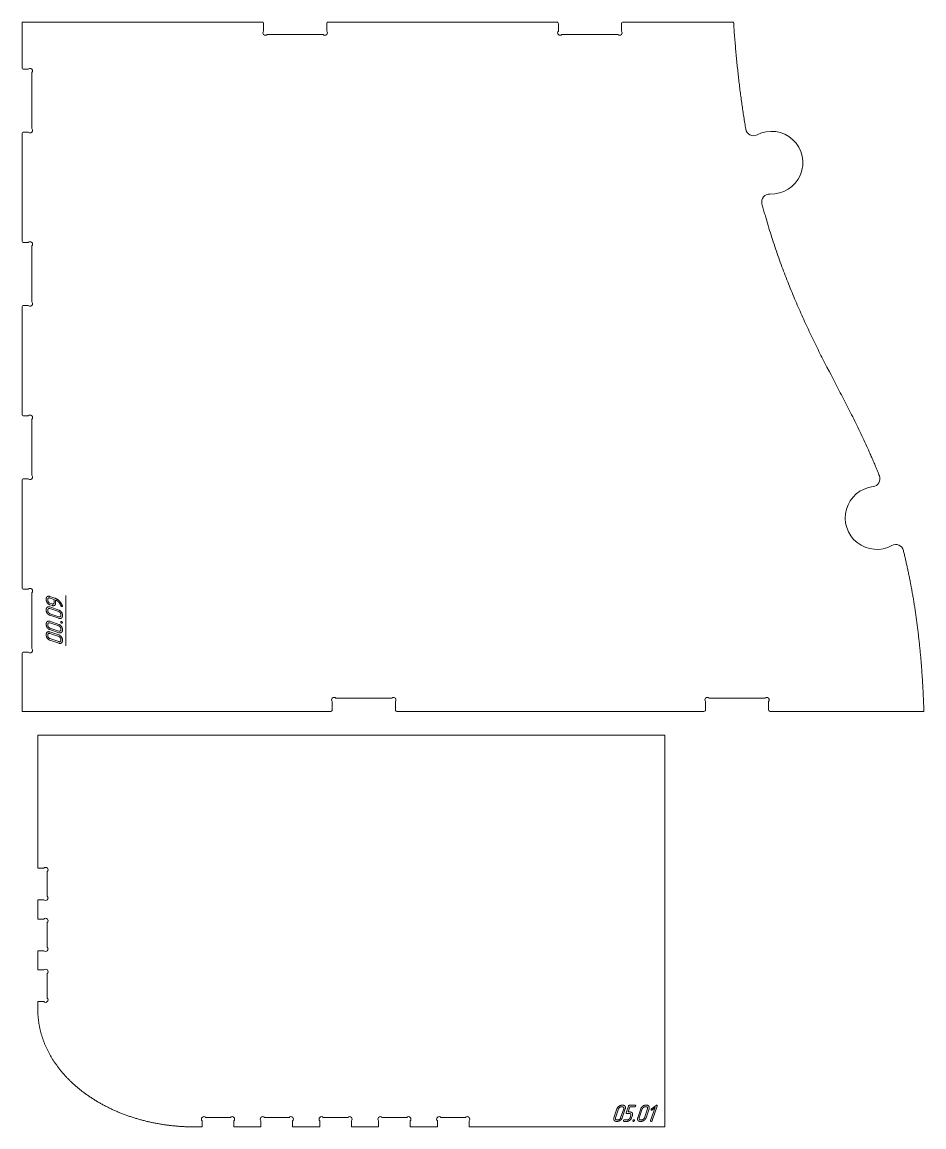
# Model space of a CAD drawing. Header units: millimetres. Extents: x 10 to 1426, y -715 to -10.
# Drawn here: x 850 to 1426, y -715 to -10 of the extents above; entities that cross this region are included whole.
import ezdxf

# ---------------------------------------------------------------- set-up
doc = ezdxf.new("R2010")
doc.units = ezdxf.units.MM
doc.layers.add('Cut', color=7, linetype='Continuous', lineweight=0)
doc.layers.add('Mark', color=7, linetype='Continuous', lineweight=0)

msp = doc.modelspace()

# ---------------------------------------------------------------- linework, layer by layer
at = {"layer": 'Cut'}
for points in [[(1425.59, -449.95), (1327.51, -449.95, -0.414214), (1326.51, -448.95), (1326.51, -443.69, 1), (1324.27, -441.45), (1288.56, -441.45, 1), (1286.31, -443.69), (1286.31, -448.95, -0.414214), (1285.31, -449.95), (1089.41, -449.95, -0.414214), (1088.41, -448.95), (1088.41, -443.69, 1), (1086.17, -441.45), (1050.46, -441.45, 1), (1048.21, -443.69), (1048.21, -448.95, -0.414214), (1047.21, -449.95), (850.31, -449.95), (850.31, -413.15, -0.414214), (851.31, -412.15), (854.27, -412.15, 1), (856.51, -409.9), (856.51, -374.19, 1), (854.27, -371.95), (851.31, -371.95, -0.414214), (850.31, -370.95), (850.31, -302.57, -0.414214), (851.31, -301.57), (854.27, -301.57, 1), (856.51, -299.32), (856.51, -263.61, 1), (854.27, -261.37), (851.31, -261.37, -0.414214), (850.31, -260.37), (850.31, -191.99, -0.414214), (851.31, -190.99), (854.27, -190.99, 1), (856.51, -188.74), (856.51, -153.03, 1), (854.27, -150.79), (851.31, -150.79, -0.414214), (850.31, -149.79), (850.31, -81.41, -0.414214), (851.31, -80.41), (854.27, -80.41, 1), (856.51, -78.16), (856.51, -42.45, 1), (854.27, -40.21), (851.31, -40.21, -0.414214), (850.31, -39.21), (850.31, -10.21), (1003.41, -10.21, -0.414214), (1004.41, -11.21), (1004.41, -15.93, 1), (1006.66, -18.18), (1042.37, -18.18, 1), (1044.61, -15.93), (1044.61, -11.21, -0.414214), (1045.61, -10.21), (1191.41, -10.21, -0.414214), (1192.41, -11.21), (1192.41, -15.93, 1), (1194.66, -18.18), (1230.37, -18.18, 1), (1232.61, -15.93), (1232.61, -11.21, -0.414214), (1233.61, -10.21), (1304.17, -10.21), (1304.25, -11.38), (1304.33, -12.55), (1304.41, -13.72), (1304.49, -14.88), (1304.58, -16.04), (1304.66, -17.2), (1304.75, -18.35), (1304.84, -19.5), (1304.93, -20.65), (1305.02, -21.79), (1305.11, -22.93), (1305.21, -24.06), (1305.3, -25.19), (1305.4, -26.32), (1305.5, -27.44), (1305.6, -28.56), (1305.7, -29.68), (1305.8, -30.79), (1305.91, -31.9), (1306.01, -33.01), (1306.12, -34.11), (1306.23, -35.21), (1306.34, -36.31), (1306.45, -37.4), (1306.56, -38.49), (1306.67, -39.58), (1306.79, -40.66), (1306.9, -41.74), (1307.02, -42.82), (1307.14, -43.89), (1307.26, -44.96), (1307.38, -46.03), (1307.51, -47.09), (1307.63, -48.15), (1307.76, -49.21), (1307.88, -50.26), (1308.01, -51.31), (1308.14, -52.36), (1308.27, -53.4), (1308.4, -54.44), (1308.54, -55.48), (1308.67, -56.52), (1308.81, -57.55), (1308.95, -58.57), (1309.08, -59.6), (1309.22, -60.62), (1309.37, -61.64), (1309.51, -62.66), (1309.65, -63.67), (1309.8, -64.68), (1309.94, -65.68), (1310.09, -66.69), (1310.24, -67.69), (1310.39, -68.69), (1310.54, -69.68), (1310.69, -70.67), (1310.85, -71.66), (1311, -72.65), (1311.16, -73.63), (1311.32, -74.61), (1311.48, -75.59), (1311.64, -76.56), (1311.8, -77.53), (1311.96, -78.5, 0.50765), (1319.18, -82.11, -1.303747), (1327.36, -119.87, 0.508599), (1322.29, -126.16), (1322.5, -126.95), (1322.71, -127.73), (1322.93, -128.52), (1323.14, -129.3), (1323.36, -130.08), (1323.58, -130.86), (1323.79, -131.63), (1324.01, -132.41), (1324.23, -133.18), (1324.45, -133.95), (1324.67, -134.72), (1324.9, -135.49), (1325.34, -137.01), (1325.8, -138.54), (1326.25, -140.05), (1326.71, -141.56), (1327.17, -143.06), (1327.64, -144.55), (1328.11, -146.04), (1328.58, -147.52), (1329.05, -149), (1329.53, -150.47), (1330.02, -151.93), (1330.5, -153.38), (1330.99, -154.83), (1331.49, -156.28), (1331.98, -157.72), (1332.48, -159.15), (1332.98, -160.58), (1333.49, -162), (1334, -163.41), (1334.51, -164.82), (1335.03, -166.23), (1335.55, -167.62), (1336.07, -169.02), (1336.59, -170.41), (1337.12, -171.79), (1337.65, -173.17), (1338.19, -174.54), (1338.73, -175.91), (1339.27, -177.28), (1339.81, -178.64), (1340.36, -179.99), (1340.91, -181.34), (1341.46, -182.69), (1342.02, -184.03), (1342.57, -185.37), (1343.14, -186.71), (1343.7, -188.04), (1344.27, -189.36), (1344.84, -190.69), (1345.41, -192.01), (1345.98, -193.32), (1346.56, -194.63), (1347.14, -195.94), (1347.73, -197.25), (1348.31, -198.55), (1348.9, -199.85), (1349.49, -201.14), (1350.09, -202.44), (1350.68, -203.73), (1351.28, -205.01), (1351.89, -206.3), (1352.49, -207.58), (1353.1, -208.86), (1353.71, -210.14), (1354.32, -211.41), (1354.93, -212.68), (1355.55, -213.95), (1356.17, -215.22), (1356.79, -216.49), (1357.41, -217.75), (1358.04, -219.02), (1358.67, -220.28), (1359.3, -221.54), (1359.93, -222.79), (1360.56, -224.05), (1361.2, -225.3), (1361.84, -226.56), (1362.48, -227.81), (1363.77, -230.32), (1365.06, -232.82), (1366.36, -235.32), (1367.67, -237.83), (1368.97, -240.34), (1370.29, -242.86), (1370.94, -244.12), (1371.6, -245.38), (1372.26, -246.65), (1372.92, -247.91), (1373.57, -249.18), (1374.23, -250.46), (1374.89, -251.73), (1375.55, -253.01), (1376.21, -254.29), (1376.87, -255.58), (1377.52, -256.86), (1378.18, -258.16), (1378.84, -259.45), (1379.49, -260.75), (1380.15, -262.06), (1380.81, -263.37), (1381.46, -264.68), (1382.11, -266), (1382.76, -267.33), (1383.41, -268.66), (1384.06, -270), (1384.71, -271.34), (1385.36, -272.69), (1386, -274.04), (1386.65, -275.4), (1387.29, -276.77), (1387.93, -278.14), (1388.56, -279.53), (1389.2, -280.91), (1389.83, -282.31), (1390.15, -283.01), (1390.46, -283.71), (1390.78, -284.42), (1391.09, -285.12), (1391.41, -285.83), (1391.72, -286.54), (1392.03, -287.26), (1392.34, -287.97), (1392.65, -288.69), (1392.96, -289.41), (1393.27, -290.13), (1393.58, -290.85), (1393.89, -291.58), (1394.2, -292.3), (1394.5, -293.03), (1394.81, -293.77), (1395.11, -294.5), (1395.42, -295.24), (1395.72, -295.98), (1396.03, -296.72), (1396.33, -297.46), (1396.63, -298.21), (1396.93, -298.96), (1397.23, -299.71, -0.493244), (1393.16, -306.52, 1.215964), (1405.22, -344.08, -0.493225), (1412.49, -347.25), (1412.65, -347.91), (1412.81, -348.57), (1412.97, -349.23), (1413.13, -349.89), (1413.29, -350.56), (1413.45, -351.22), (1413.61, -351.89), (1413.77, -352.56), (1413.92, -353.24), (1414.08, -353.91), (1414.23, -354.59), (1414.38, -355.27), (1414.54, -355.95), (1414.69, -356.63), (1414.84, -357.32), (1414.99, -358.01), (1415.14, -358.7), (1415.29, -359.39), (1415.44, -360.08), (1415.58, -360.78), (1415.73, -361.47), (1415.87, -362.17), (1416.02, -362.87), (1416.16, -363.58), (1416.31, -364.28), (1416.45, -364.99), (1416.59, -365.7), (1416.73, -366.42), (1416.87, -367.13), (1417.01, -367.85), (1417.14, -368.57), (1417.28, -369.29), (1417.42, -370.01), (1417.55, -370.74), (1417.68, -371.46), (1417.82, -372.19), (1417.95, -372.93), (1418.08, -373.66), (1418.21, -374.4), (1418.34, -375.14), (1418.47, -375.88), (1418.6, -376.62), (1418.72, -377.37), (1418.85, -378.11), (1418.97, -378.86), (1419.1, -379.62), (1419.22, -380.37), (1419.34, -381.13), (1419.46, -381.89), (1419.58, -382.65), (1419.7, -383.41), (1419.82, -384.18), (1419.93, -384.95), (1420.05, -385.72), (1420.16, -386.49), (1420.28, -387.27), (1420.39, -388.05), (1420.5, -388.83), (1420.61, -389.61), (1420.72, -390.4), (1420.83, -391.18), (1420.94, -391.97), (1421.05, -392.77), (1421.15, -393.56), (1421.26, -394.36), (1421.36, -395.16), (1421.46, -395.96), (1421.57, -396.77), (1421.67, -397.58), (1421.77, -398.39), (1421.86, -399.2), (1421.96, -400.01), (1422.06, -400.83), (1422.15, -401.65), (1422.25, -402.48), (1422.34, -403.3), (1422.43, -404.13), (1422.52, -404.96), (1422.61, -405.79), (1422.7, -406.63), (1422.79, -407.47), (1422.88, -408.31), (1422.96, -409.15), (1423.05, -410), (1423.13, -410.84), (1423.21, -411.7), (1423.29, -412.55), (1423.37, -413.41), (1423.45, -414.27), (1423.53, -415.13), (1423.6, -415.99), (1423.68, -416.86), (1423.75, -417.73), (1423.83, -418.6), (1423.9, -419.48), (1423.97, -420.36), (1424.04, -421.24), (1424.11, -422.12), (1424.17, -423.01), (1424.24, -423.9), (1424.31, -424.79), (1424.37, -425.68), (1424.43, -426.58), (1424.49, -427.48), (1424.55, -428.38), (1424.61, -429.29), (1424.67, -430.2), (1424.73, -431.11), (1424.78, -432.02), (1424.83, -432.94), (1424.89, -433.86), (1424.94, -434.78), (1424.99, -435.71), (1425.04, -436.64), (1425.09, -437.57), (1425.13, -438.5), (1425.18, -439.44), (1425.22, -440.38), (1425.26, -441.33), (1425.31, -442.27), (1425.35, -443.22), (1425.38, -444.17), (1425.42, -445.13), (1425.46, -446.08), (1425.49, -447.05), (1425.53, -448.01), (1425.56, -448.98)], [(860.31, -635.09), (864.17, -635.09, 1), (866.41, -632.85), (866.41, -617.14, 1), (864.17, -614.89), (860.31, -614.89), (860.31, -602.59), (864.17, -602.59, 1), (866.41, -600.35), (866.41, -584.64, 1), (864.17, -582.39), (860.31, -582.39), (860.31, -570.09), (864.17, -570.09, 1), (866.41, -567.85), (866.41, -552.14, 1), (864.17, -549.89), (860.31, -549.89), (860.31, -464.99), (1260.31, -464.99), (1260.31, -714.99), (1135.41, -714.99), (1135.41, -711.14, 1), (1133.17, -708.89), (1117.46, -708.89, 1), (1115.21, -711.14), (1115.21, -714.99), (1097.91, -714.99), (1097.91, -711.14, 1), (1095.67, -708.89), (1079.96, -708.89, 1), (1077.71, -711.14), (1077.71, -714.99), (1060.41, -714.99), (1060.41, -711.14, 1), (1058.17, -708.89), (1042.46, -708.89, 1), (1040.21, -711.14), (1040.21, -714.99), (1022.91, -714.99), (1022.91, -711.14, 1), (1020.67, -708.89), (1004.96, -708.89, 1), (1002.71, -711.14), (1002.71, -714.99), (985.41, -714.99), (985.41, -711.14, 1), (983.17, -708.89), (967.46, -708.89, 1), (965.21, -711.14), (965.21, -714.99), (960.31, -714.99), (959.76, -714.99), (959.2, -714.99), (958.65, -714.98), (958.09, -714.98), (957.53, -714.96), (956.98, -714.95), (956.42, -714.94), (955.85, -714.92), (955.29, -714.9), (954.73, -714.88), (954.16, -714.85), (953.6, -714.82), (953.03, -714.79), (952.46, -714.76), (951.9, -714.73), (951.33, -714.69), (950.76, -714.65), (950.19, -714.61), (949.61, -714.56), (949.04, -714.52), (948.47, -714.47), (947.89, -714.41), (947.32, -714.36), (946.74, -714.3), (946.17, -714.24), (945.59, -714.18), (945.01, -714.11), (944.43, -714.04), (943.85, -713.97), (943.28, -713.9), (942.7, -713.82), (942.12, -713.74), (941.53, -713.66), (940.95, -713.57), (940.37, -713.49), (939.79, -713.4), (939.21, -713.3), (938.63, -713.21), (938.04, -713.11), (937.46, -713.01), (936.88, -712.91), (936.3, -712.8), (935.71, -712.69), (935.13, -712.58), (934.55, -712.46), (933.96, -712.34), (933.38, -712.22), (932.8, -712.1), (932.21, -711.97), (931.63, -711.84), (931.05, -711.71), (930.46, -711.57), (929.88, -711.44), (929.3, -711.3), (928.72, -711.15), (928.14, -711.01), (927.56, -710.86), (926.98, -710.7), (926.4, -710.55), (925.82, -710.39), (925.24, -710.23), (924.66, -710.06), (924.08, -709.9), (923.5, -709.73), (922.93, -709.55), (922.35, -709.38), (921.77, -709.2), (921.2, -709.02), (920.63, -708.83), (920.05, -708.65), (919.48, -708.46), (918.91, -708.26), (918.34, -708.07), (917.77, -707.87), (917.2, -707.67), (916.64, -707.46), (916.07, -707.25), (915.51, -707.04), (914.94, -706.83), (914.38, -706.61), (913.82, -706.4), (913.26, -706.17), (912.7, -705.95), (912.15, -705.72), (911.59, -705.49), (911.04, -705.26), (910.49, -705.02), (909.94, -704.78), (909.39, -704.54), (908.84, -704.3), (908.29, -704.05), (907.75, -703.8), (907.21, -703.54), (906.67, -703.29), (906.13, -703.03), (905.59, -702.77), (905.06, -702.5), (904.52, -702.24), (903.99, -701.97), (903.46, -701.7), (902.94, -701.42), (902.41, -701.14), (901.89, -700.86), (901.37, -700.58), (900.85, -700.29), (900.33, -700), (899.82, -699.71), (899.31, -699.42), (898.8, -699.12), (898.29, -698.83), (897.78, -698.52), (897.28, -698.22), (896.78, -697.91), (896.28, -697.6), (895.79, -697.29), (895.3, -696.98), (894.81, -696.66), (894.32, -696.34), (893.84, -696.02), (893.35, -695.7), (892.88, -695.37), (892.4, -695.05), (891.93, -694.71), (891.46, -694.38), (890.99, -694.05), (890.52, -693.71), (890.06, -693.37), (889.6, -693.03), (889.15, -692.68), (888.69, -692.34), (888.24, -691.99), (887.79, -691.64), (887.35, -691.28), (886.91, -690.93), (886.47, -690.57), (886.04, -690.21), (885.61, -689.85), (885.18, -689.49), (884.75, -689.12), (884.33, -688.75), (883.91, -688.39), (883.5, -688.01), (883.09, -687.64), (882.68, -687.27), (882.27, -686.89), (881.87, -686.51), (881.47, -686.13), (881.08, -685.75), (880.69, -685.36), (880.3, -684.98), (879.91, -684.59), (879.53, -684.2), (879.15, -683.81), (878.78, -683.42), (878.41, -683.03), (878.04, -682.63), (877.68, -682.23), (877.32, -681.84), (876.96, -681.44), (876.61, -681.03), (876.26, -680.63), (875.92, -680.23), (875.58, -679.82), (875.24, -679.42), (874.91, -679.01), (874.58, -678.6), (874.25, -678.19), (873.93, -677.78), (873.61, -677.36), (873.29, -676.95), (872.98, -676.53), (872.68, -676.12), (872.37, -675.7), (872.07, -675.28), (871.78, -674.86), (871.48, -674.44), (871.2, -674.02), (870.91, -673.6), (870.63, -673.17), (870.35, -672.75), (870.08, -672.32), (869.81, -671.9), (869.55, -671.47), (869.28, -671.04), (869.03, -670.62), (868.77, -670.19), (868.52, -669.76), (868.28, -669.33), (868.04, -668.9), (867.8, -668.47), (867.56, -668.03), (867.33, -667.6), (867.11, -667.17), (866.88, -666.73), (866.67, -666.3), (866.45, -665.87), (866.24, -665.43), (866.03, -665), (865.83, -664.56), (865.63, -664.12), (865.43, -663.69), (865.24, -663.25), (865.05, -662.82), (864.87, -662.38), (864.69, -661.94), (864.51, -661.51), (864.34, -661.07), (864.17, -660.63), (864.01, -660.19), (863.85, -659.76), (863.69, -659.32), (863.53, -658.88), (863.38, -658.44), (863.24, -658.01), (863.1, -657.57), (862.96, -657.13), (862.82, -656.69), (862.69, -656.26), (862.56, -655.82), (862.44, -655.38), (862.32, -654.95), (862.2, -654.51), (862.09, -654.08), (861.98, -653.64), (861.88, -653.21), (861.77, -652.77), (861.68, -652.34), (861.58, -651.9), (861.49, -651.47), (861.4, -651.04), (861.32, -650.6), (861.24, -650.17), (861.16, -649.74), (861.09, -649.31), (861.02, -648.88), (860.95, -648.45), (860.89, -648.02), (860.83, -647.59), (860.77, -647.16), (860.72, -646.73), (860.67, -646.31), (860.62, -645.88), (860.58, -645.45), (860.54, -645.03), (860.5, -644.6), (860.47, -644.18), (860.44, -643.76), (860.41, -643.34), (860.39, -642.92), (860.37, -642.5), (860.35, -642.08), (860.34, -641.66), (860.33, -641.24), (860.32, -640.82), (860.31, -640.41), (860.31, -639.99)]]:
    msp.add_lwpolyline(points, format="xyb", close=True, dxfattribs=at)
at = {"layer": 'Mark'}
msp.add_line((878.27, -375.95), (878.27, -408.18), dxfattribs=at)
for points in [[(871.18, -377.68), (868, -376.6), (867.89, -376.57), (867.77, -376.54), (867.66, -376.51), (867.55, -376.49), (867.44, -376.48), (867.34, -376.47), (867.23, -376.47), (867.13, -376.47), (867.03, -376.48), (866.93, -376.5), (866.84, -376.52), (866.74, -376.55), (866.65, -376.59), (866.56, -376.63), (866.48, -376.67), (866.39, -376.73), (866.31, -376.78), (866.23, -376.85), (866.16, -376.91), (866.1, -376.98), (866.04, -377.05), (865.98, -377.13), (865.93, -377.21), (865.89, -377.3), (865.85, -377.39), (865.81, -377.48), (865.78, -377.58), (865.76, -377.68), (865.74, -377.78), (865.73, -377.89), (865.72, -378), (865.72, -378.12), (865.72, -378.83), (865.72, -378.95), (865.73, -379.07), (865.74, -379.19), (865.76, -379.31), (865.78, -379.42), (865.81, -379.54), (865.85, -379.66), (865.88, -379.77), (865.93, -379.89), (865.98, -380), (866.03, -380.12), (866.09, -380.23), (866.16, -380.34), (866.23, -380.46), (866.3, -380.57), (866.38, -380.68), (866.47, -380.79), (866.56, -380.89), (866.64, -380.99), (866.74, -381.09), (866.83, -381.18), (866.92, -381.27), (867.02, -381.35), (867.12, -381.43), (867.22, -381.5), (867.33, -381.57), (867.44, -381.64), (867.55, -381.7), (867.66, -381.75), (867.77, -381.81), (867.89, -381.85), (868, -381.9), (869.43, -382.38), (869.55, -382.42), (869.67, -382.45), (869.78, -382.48), (869.89, -382.5), (870, -382.51), (870.11, -382.52), (870.21, -382.52), (870.32, -382.52), (870.42, -382.51), (870.51, -382.49), (870.61, -382.47), (870.7, -382.44), (870.79, -382.4), (870.88, -382.36), (870.97, -382.32), (871.05, -382.27), (871.13, -382.21), (871.21, -382.15), (871.28, -382.08), (871.34, -382.02), (871.4, -381.94), (871.46, -381.87), (871.51, -381.78), (871.55, -381.7), (871.59, -381.61), (871.62, -381.52), (871.65, -381.42), (871.68, -381.32), (871.69, -381.21), (871.71, -381.1), (871.72, -380.99), (871.72, -380.87), (871.72, -378.89), (871.83, -378.94), (871.94, -378.99), (872.05, -379.05), (872.16, -379.11), (872.27, -379.17), (872.38, -379.24), (872.49, -379.31), (872.6, -379.38), (872.71, -379.46), (872.81, -379.54), (872.92, -379.63), (873.03, -379.71), (873.14, -379.81), (873.25, -379.9), (873.35, -380), (873.46, -380.1), (873.57, -380.21), (873.67, -380.31), (873.77, -380.42), (873.86, -380.53), (873.96, -380.64), (874.05, -380.75), (874.14, -380.87), (874.22, -380.98), (874.3, -381.1), (874.38, -381.22), (874.46, -381.34), (874.53, -381.46), (874.6, -381.58), (874.67, -381.71), (874.74, -381.84), (874.8, -381.96), (874.84, -382.06), (874.88, -382.16), (874.92, -382.24), (874.95, -382.32), (874.98, -382.39), (875, -382.45), (875.03, -382.51), (875.05, -382.56), (875.08, -382.63), (875.11, -382.69), (875.15, -382.74), (875.18, -382.79), (875.22, -382.84), (875.27, -382.88), (875.31, -382.92), (875.36, -382.95), (875.41, -382.98), (875.46, -383), (875.49, -383.01), (875.49, -383.01), (875.5, -383.01), (875.5, -383.02), (875.53, -383.02), (875.57, -383.04), (875.62, -383.05), (875.66, -383.05), (875.7, -383.06), (875.73, -383.06), (875.77, -383.06), (875.8, -383.05), (875.83, -383.05), (875.86, -383.04), (875.88, -383.02), (875.91, -383.01), (875.93, -382.99), (875.94, -382.97), (875.96, -382.94), (875.97, -382.91), (875.99, -382.88), (876, -382.85), (876, -382.81), (876.01, -382.77), (876.01, -382.73), (876.01, -382.71), (876.01, -382.7), (876.01, -382.7), (876.01, -382.7), (876.01, -382.69), (876.01, -382.66), (876.01, -382.62), (876, -382.59), (875.99, -382.55), (875.98, -382.52), (875.91, -382.31), (875.82, -382.1), (875.74, -381.9), (875.64, -381.69), (875.55, -381.5), (875.44, -381.3), (875.33, -381.11), (875.21, -380.92), (875.09, -380.73), (874.96, -380.55), (874.83, -380.37), (874.69, -380.19), (874.55, -380.02), (874.39, -379.85), (874.24, -379.68), (874.07, -379.51), (873.91, -379.36), (873.74, -379.2), (873.58, -379.06), (873.41, -378.92), (873.23, -378.78), (873.06, -378.65), (872.88, -378.53), (872.7, -378.41), (872.52, -378.3), (872.33, -378.19), (872.15, -378.09), (871.96, -378), (871.77, -377.91), (871.58, -377.83), (871.38, -377.75)], [(868, -380.89), (869.43, -381.37), (869.5, -381.4), (869.56, -381.41), (869.63, -381.43), (869.69, -381.44), (869.75, -381.45), (869.81, -381.45), (869.87, -381.45), (869.93, -381.45), (869.99, -381.44), (870.04, -381.43), (870.09, -381.42), (870.15, -381.41), (870.2, -381.39), (870.25, -381.36), (870.3, -381.34), (870.34, -381.31), (870.39, -381.28), (870.43, -381.24), (870.47, -381.21), (870.51, -381.17), (870.54, -381.13), (870.57, -381.08), (870.6, -381.04), (870.62, -380.99), (870.65, -380.94), (870.67, -380.89), (870.68, -380.84), (870.69, -380.78), (870.71, -380.72), (870.71, -380.66), (870.72, -380.6), (870.72, -380.53), (870.72, -378.53), (868, -377.61), (867.94, -377.59), (867.88, -377.57), (867.81, -377.56), (867.75, -377.55), (867.69, -377.54), (867.63, -377.54), (867.57, -377.54), (867.52, -377.54), (867.46, -377.55), (867.41, -377.56), (867.35, -377.57), (867.3, -377.59), (867.25, -377.6), (867.2, -377.63), (867.15, -377.65), (867.1, -377.68), (867.05, -377.72), (867.01, -377.75), (866.97, -377.79), (866.93, -377.83), (866.9, -377.87), (866.87, -377.91), (866.84, -377.96), (866.81, -378), (866.79, -378.05), (866.77, -378.1), (866.76, -378.16), (866.74, -378.21), (866.73, -378.27), (866.72, -378.33), (866.72, -378.39), (866.72, -378.46), (866.72, -379.17), (866.72, -379.24), (866.72, -379.3), (866.73, -379.37), (866.74, -379.44), (866.75, -379.5), (866.77, -379.57), (866.79, -379.63), (866.81, -379.69), (866.84, -379.76), (866.86, -379.82), (866.9, -379.89), (866.93, -379.95), (866.97, -380.01), (867.01, -380.08), (867.05, -380.14), (867.09, -380.2), (867.14, -380.27), (867.19, -380.32), (867.24, -380.38), (867.29, -380.44), (867.34, -380.49), (867.4, -380.54), (867.45, -380.58), (867.51, -380.63), (867.57, -380.67), (867.63, -380.71), (867.69, -380.74), (867.75, -380.78), (867.81, -380.81), (867.87, -380.84), (867.94, -380.86)], [(873.72, -385.26), (868, -383.32), (867.89, -383.28), (867.77, -383.25), (867.66, -383.22), (867.55, -383.2), (867.44, -383.19), (867.33, -383.18), (867.23, -383.18), (867.13, -383.19), (867.03, -383.2), (866.93, -383.21), (866.83, -383.24), (866.74, -383.27), (866.65, -383.3), (866.56, -383.34), (866.47, -383.39), (866.39, -383.44), (866.31, -383.5), (866.23, -383.56), (866.16, -383.62), (866.09, -383.69), (866.03, -383.77), (865.98, -383.85), (865.93, -383.93), (865.89, -384.01), (865.85, -384.1), (865.81, -384.2), (865.78, -384.29), (865.76, -384.39), (865.74, -384.5), (865.73, -384.61), (865.72, -384.72), (865.72, -384.84), (865.72, -385.55), (865.72, -385.67), (865.73, -385.79), (865.74, -385.91), (865.76, -386.02), (865.78, -386.14), (865.81, -386.26), (865.85, -386.37), (865.89, -386.49), (865.93, -386.6), (865.98, -386.72), (866.03, -386.83), (866.1, -386.95), (866.16, -387.06), (866.23, -387.17), (866.31, -387.29), (866.39, -387.4), (866.47, -387.51), (866.56, -387.61), (866.65, -387.71), (866.74, -387.81), (866.83, -387.9), (866.93, -387.99), (867.03, -388.07), (867.13, -388.15), (867.23, -388.23), (867.33, -388.3), (867.44, -388.36), (867.55, -388.42), (867.66, -388.48), (867.77, -388.53), (867.89, -388.58), (868, -388.62), (873.72, -390.56), (873.84, -390.6), (873.95, -390.63), (874.06, -390.65), (874.17, -390.67), (874.28, -390.69), (874.39, -390.69), (874.49, -390.7), (874.6, -390.69), (874.7, -390.68), (874.79, -390.66), (874.89, -390.64), (874.98, -390.61), (875.07, -390.58), (875.16, -390.54), (875.25, -390.49), (875.34, -390.44), (875.42, -390.38), (875.49, -390.32), (875.56, -390.26), (875.63, -390.19), (875.69, -390.11), (875.74, -390.04), (875.79, -389.96), (875.84, -389.87), (875.88, -389.78), (875.91, -389.69), (875.94, -389.59), (875.96, -389.49), (875.98, -389.39), (875.99, -389.28), (876, -389.17), (876, -389.05), (876, -388.34), (876, -388.22), (875.99, -388.1), (875.98, -387.98), (875.96, -387.86), (875.94, -387.74), (875.91, -387.63), (875.88, -387.51), (875.84, -387.39), (875.79, -387.28), (875.74, -387.16), (875.69, -387.05), (875.63, -386.93), (875.56, -386.82), (875.49, -386.71), (875.42, -386.59), (875.34, -386.48), (875.25, -386.37), (875.17, -386.26), (875.08, -386.16), (874.99, -386.07), (874.89, -385.98), (874.8, -385.89), (874.7, -385.8), (874.6, -385.73), (874.5, -385.65), (874.39, -385.58), (874.28, -385.52), (874.18, -385.46), (874.06, -385.4), (873.95, -385.35), (873.84, -385.3)], [(873.72, -386.27), (868, -384.32), (867.94, -384.3), (867.87, -384.29), (867.81, -384.27), (867.75, -384.26), (867.69, -384.25), (867.63, -384.25), (867.57, -384.25), (867.51, -384.25), (867.46, -384.26), (867.4, -384.27), (867.35, -384.28), (867.29, -384.3), (867.24, -384.32), (867.19, -384.34), (867.14, -384.37), (867.1, -384.4), (867.05, -384.43), (867.01, -384.46), (866.97, -384.5), (866.93, -384.54), (866.9, -384.58), (866.87, -384.63), (866.84, -384.67), (866.81, -384.72), (866.79, -384.77), (866.77, -384.82), (866.76, -384.88), (866.74, -384.93), (866.73, -384.99), (866.72, -385.05), (866.72, -385.12), (866.72, -385.18), (866.72, -385.89), (866.72, -385.96), (866.72, -386.02), (866.73, -386.09), (866.74, -386.15), (866.76, -386.22), (866.77, -386.28), (866.79, -386.35), (866.81, -386.41), (866.84, -386.48), (866.87, -386.54), (866.9, -386.6), (866.93, -386.67), (866.97, -386.73), (867.01, -386.8), (867.05, -386.86), (867.1, -386.92), (867.15, -386.99), (867.19, -387.04), (867.24, -387.1), (867.3, -387.16), (867.35, -387.21), (867.4, -387.26), (867.46, -387.3), (867.51, -387.35), (867.57, -387.39), (867.63, -387.43), (867.69, -387.47), (867.75, -387.5), (867.81, -387.53), (867.87, -387.56), (867.94, -387.59), (868, -387.61), (873.72, -389.55), (873.78, -389.57), (873.85, -389.59), (873.91, -389.6), (873.97, -389.62), (874.03, -389.62), (874.09, -389.63), (874.15, -389.63), (874.21, -389.62), (874.27, -389.62), (874.32, -389.61), (874.37, -389.6), (874.43, -389.58), (874.48, -389.56), (874.53, -389.54), (874.58, -389.51), (874.63, -389.48), (874.67, -389.45), (874.71, -389.42), (874.75, -389.38), (874.79, -389.34), (874.83, -389.3), (874.86, -389.26), (874.88, -389.21), (874.91, -389.17), (874.93, -389.12), (874.95, -389.06), (874.97, -389.01), (874.98, -388.95), (874.99, -388.9), (875, -388.84), (875, -388.77), (875, -388.71), (875, -388), (875, -387.93), (875, -387.86), (874.99, -387.8), (874.98, -387.73), (874.97, -387.67), (874.95, -387.6), (874.93, -387.53), (874.91, -387.47), (874.88, -387.4), (874.86, -387.34), (874.83, -387.28), (874.79, -387.21), (874.76, -387.15), (874.72, -387.08), (874.67, -387.02), (874.63, -386.96), (874.58, -386.89), (874.53, -386.83), (874.48, -386.78), (874.43, -386.72), (874.38, -386.67), (874.32, -386.62), (874.27, -386.57), (874.21, -386.53), (874.15, -386.49), (874.1, -386.45), (874.04, -386.41), (873.97, -386.38), (873.91, -386.35), (873.85, -386.32), (873.78, -386.29)], [(873.72, -394.42), (868, -392.47), (867.89, -392.44), (867.77, -392.41), (867.66, -392.38), (867.55, -392.36), (867.44, -392.35), (867.33, -392.34), (867.23, -392.34), (867.13, -392.34), (867.03, -392.35), (866.93, -392.37), (866.83, -392.39), (866.74, -392.42), (866.65, -392.46), (866.56, -392.5), (866.47, -392.54), (866.39, -392.6), (866.31, -392.65), (866.23, -392.72), (866.16, -392.78), (866.09, -392.85), (866.03, -392.93), (865.98, -393), (865.93, -393.08), (865.89, -393.17), (865.85, -393.26), (865.81, -393.35), (865.78, -393.45), (865.76, -393.55), (865.74, -393.66), (865.73, -393.77), (865.72, -393.88), (865.72, -394), (865.72, -394.71), (865.72, -394.83), (865.73, -394.95), (865.74, -395.07), (865.76, -395.18), (865.78, -395.3), (865.81, -395.41), (865.85, -395.53), (865.89, -395.65), (865.93, -395.76), (865.98, -395.88), (866.03, -395.99), (866.1, -396.1), (866.16, -396.22), (866.23, -396.33), (866.31, -396.44), (866.39, -396.56), (866.47, -396.67), (866.56, -396.77), (866.65, -396.87), (866.74, -396.97), (866.83, -397.06), (866.93, -397.15), (867.03, -397.23), (867.13, -397.31), (867.23, -397.38), (867.33, -397.45), (867.44, -397.52), (867.55, -397.58), (867.66, -397.63), (867.77, -397.69), (867.89, -397.73), (868, -397.77), (873.72, -399.72), (873.84, -399.75), (873.95, -399.79), (874.06, -399.81), (874.17, -399.83), (874.28, -399.84), (874.39, -399.85), (874.49, -399.85), (874.6, -399.85), (874.7, -399.84), (874.79, -399.82), (874.89, -399.8), (874.98, -399.77), (875.07, -399.74), (875.16, -399.7), (875.25, -399.65), (875.34, -399.6), (875.42, -399.54), (875.49, -399.48), (875.56, -399.41), (875.63, -399.34), (875.69, -399.27), (875.74, -399.19), (875.79, -399.11), (875.84, -399.03), (875.88, -398.94), (875.91, -398.85), (875.94, -398.75), (875.96, -398.65), (875.98, -398.55), (875.99, -398.44), (876, -398.32), (876, -398.21), (876, -397.49), (876, -397.37), (875.99, -397.25), (875.98, -397.14), (875.96, -397.02), (875.94, -396.9), (875.91, -396.78), (875.88, -396.67), (875.84, -396.55), (875.79, -396.43), (875.74, -396.32), (875.69, -396.2), (875.63, -396.09), (875.56, -395.98), (875.49, -395.86), (875.42, -395.75), (875.34, -395.64), (875.25, -395.53), (875.17, -395.42), (875.08, -395.32), (874.99, -395.22), (874.89, -395.13), (874.8, -395.05), (874.7, -394.96), (874.6, -394.88), (874.5, -394.81), (874.39, -394.74), (874.28, -394.67), (874.18, -394.61), (874.06, -394.56), (873.95, -394.51), (873.84, -394.46)], [(873.72, -395.42), (868, -393.48), (867.94, -393.46), (867.87, -393.44), (867.81, -393.43), (867.75, -393.42), (867.69, -393.41), (867.63, -393.41), (867.57, -393.41), (867.51, -393.41), (867.46, -393.42), (867.4, -393.43), (867.35, -393.44), (867.29, -393.45), (867.24, -393.47), (867.19, -393.5), (867.14, -393.52), (867.1, -393.55), (867.05, -393.59), (867.01, -393.62), (866.97, -393.66), (866.93, -393.7), (866.9, -393.74), (866.87, -393.78), (866.84, -393.83), (866.81, -393.88), (866.79, -393.93), (866.77, -393.98), (866.76, -394.03), (866.74, -394.09), (866.73, -394.15), (866.72, -394.21), (866.72, -394.27), (866.72, -394.34), (866.72, -395.05), (866.72, -395.12), (866.72, -395.18), (866.73, -395.25), (866.74, -395.31), (866.76, -395.38), (866.77, -395.44), (866.79, -395.5), (866.81, -395.57), (866.84, -395.63), (866.87, -395.7), (866.9, -395.76), (866.93, -395.83), (866.97, -395.89), (867.01, -395.95), (867.05, -396.02), (867.1, -396.08), (867.15, -396.14), (867.19, -396.2), (867.24, -396.26), (867.3, -396.31), (867.35, -396.37), (867.4, -396.41), (867.46, -396.46), (867.51, -396.51), (867.57, -396.55), (867.63, -396.59), (867.69, -396.62), (867.75, -396.66), (867.81, -396.69), (867.87, -396.72), (867.94, -396.74), (868, -396.77), (873.72, -398.71), (873.78, -398.73), (873.85, -398.75), (873.91, -398.76), (873.97, -398.77), (874.03, -398.78), (874.09, -398.78), (874.15, -398.78), (874.21, -398.78), (874.27, -398.78), (874.32, -398.77), (874.37, -398.75), (874.43, -398.74), (874.48, -398.72), (874.53, -398.7), (874.58, -398.67), (874.63, -398.64), (874.67, -398.61), (874.71, -398.57), (874.75, -398.54), (874.79, -398.5), (874.83, -398.46), (874.86, -398.41), (874.88, -398.37), (874.91, -398.32), (874.93, -398.27), (874.95, -398.22), (874.97, -398.17), (874.98, -398.11), (874.99, -398.05), (875, -397.99), (875, -397.93), (875, -397.87), (875, -397.15), (875, -397.09), (875, -397.02), (874.99, -396.95), (874.98, -396.89), (874.97, -396.82), (874.95, -396.76), (874.93, -396.69), (874.91, -396.63), (874.88, -396.56), (874.86, -396.5), (874.83, -396.43), (874.79, -396.37), (874.76, -396.3), (874.72, -396.24), (874.67, -396.18), (874.63, -396.11), (874.58, -396.05), (874.53, -395.99), (874.48, -395.93), (874.43, -395.88), (874.38, -395.83), (874.32, -395.78), (874.27, -395.73), (874.21, -395.69), (874.15, -395.64), (874.1, -395.61), (874.04, -395.57), (873.97, -395.53), (873.91, -395.5), (873.85, -395.47), (873.78, -395.45)], [(875, -392.93), (875.01, -392.99), (875.01, -393.05), (875.02, -393.11), (875.04, -393.16), (875.05, -393.21), (875.07, -393.26), (875.1, -393.31), (875.13, -393.35), (875.16, -393.39), (875.2, -393.43), (875.24, -393.46), (875.29, -393.5), (875.33, -393.53), (875.39, -393.55), (875.44, -393.58), (875.5, -393.6), (875.56, -393.62), (875.62, -393.63), (875.67, -393.64), (875.72, -393.65), (875.77, -393.64), (875.81, -393.64), (875.85, -393.62), (875.88, -393.6), (875.91, -393.58), (875.93, -393.55), (875.96, -393.52), (875.97, -393.48), (875.99, -393.44), (876, -393.39), (876, -393.33), (876, -393.27), (876, -393.21), (876, -393.15), (875.99, -393.09), (875.97, -393.04), (875.96, -392.99), (875.93, -392.94), (875.91, -392.89), (875.88, -392.85), (875.85, -392.81), (875.81, -392.77), (875.77, -392.73), (875.72, -392.7), (875.67, -392.67), (875.62, -392.64), (875.56, -392.62), (875.5, -392.59), (875.44, -392.58), (875.39, -392.56), (875.33, -392.55), (875.29, -392.55), (875.24, -392.55), (875.2, -392.56), (875.16, -392.58), (875.13, -392.59), (875.1, -392.62), (875.07, -392.65), (875.05, -392.68), (875.04, -392.72), (875.02, -392.77), (875.01, -392.82), (875.01, -392.87)], [(873.72, -401.14), (868, -399.2), (867.89, -399.16), (867.77, -399.13), (867.66, -399.1), (867.55, -399.08), (867.44, -399.07), (867.33, -399.06), (867.23, -399.06), (867.13, -399.07), (867.03, -399.08), (866.93, -399.09), (866.83, -399.12), (866.74, -399.14), (866.65, -399.18), (866.56, -399.22), (866.47, -399.27), (866.39, -399.32), (866.31, -399.38), (866.23, -399.44), (866.16, -399.5), (866.09, -399.57), (866.03, -399.65), (865.98, -399.72), (865.93, -399.81), (865.89, -399.89), (865.85, -399.98), (865.81, -400.07), (865.78, -400.17), (865.76, -400.27), (865.74, -400.38), (865.73, -400.49), (865.72, -400.6), (865.72, -400.72), (865.72, -401.43), (865.72, -401.55), (865.73, -401.67), (865.74, -401.79), (865.76, -401.9), (865.78, -402.02), (865.81, -402.14), (865.85, -402.25), (865.89, -402.37), (865.93, -402.48), (865.98, -402.6), (866.03, -402.71), (866.1, -402.83), (866.16, -402.94), (866.23, -403.05), (866.31, -403.16), (866.39, -403.28), (866.47, -403.39), (866.56, -403.49), (866.65, -403.59), (866.74, -403.69), (866.83, -403.78), (866.93, -403.87), (867.03, -403.95), (867.13, -404.03), (867.23, -404.1), (867.33, -404.17), (867.44, -404.24), (867.55, -404.3), (867.66, -404.36), (867.77, -404.41), (867.89, -404.45), (868, -404.5), (873.72, -406.44), (873.84, -406.48), (873.95, -406.51), (874.06, -406.53), (874.17, -406.55), (874.28, -406.56), (874.39, -406.57), (874.49, -406.57), (874.6, -406.57), (874.7, -406.56), (874.79, -406.54), (874.89, -406.52), (874.98, -406.49), (875.07, -406.46), (875.16, -406.42), (875.25, -406.37), (875.34, -406.32), (875.42, -406.26), (875.49, -406.2), (875.56, -406.14), (875.63, -406.07), (875.69, -405.99), (875.74, -405.92), (875.79, -405.84), (875.84, -405.75), (875.88, -405.66), (875.91, -405.57), (875.94, -405.47), (875.96, -405.37), (875.98, -405.27), (875.99, -405.16), (876, -405.05), (876, -404.93), (876, -404.21), (876, -404.1), (875.99, -403.98), (875.98, -403.86), (875.96, -403.74), (875.94, -403.62), (875.91, -403.5), (875.88, -403.39), (875.84, -403.27), (875.79, -403.16), (875.74, -403.04), (875.69, -402.93), (875.63, -402.81), (875.56, -402.7), (875.49, -402.58), (875.42, -402.47), (875.34, -402.36), (875.25, -402.25), (875.17, -402.14), (875.08, -402.04), (874.99, -401.95), (874.89, -401.85), (874.8, -401.77), (874.7, -401.68), (874.6, -401.6), (874.5, -401.53), (874.39, -401.46), (874.28, -401.4), (874.18, -401.34), (874.06, -401.28), (873.95, -401.23), (873.84, -401.18)], [(873.72, -402.15), (868, -400.2), (867.94, -400.18), (867.87, -400.16), (867.81, -400.15), (867.75, -400.14), (867.69, -400.13), (867.63, -400.13), (867.57, -400.13), (867.51, -400.13), (867.46, -400.14), (867.4, -400.15), (867.35, -400.16), (867.29, -400.18), (867.24, -400.2), (867.19, -400.22), (867.14, -400.25), (867.1, -400.28), (867.05, -400.31), (867.01, -400.34), (866.97, -400.38), (866.93, -400.42), (866.9, -400.46), (866.87, -400.5), (866.84, -400.55), (866.81, -400.6), (866.79, -400.65), (866.77, -400.7), (866.76, -400.75), (866.74, -400.81), (866.73, -400.87), (866.72, -400.93), (866.72, -400.99), (866.72, -401.06), (866.72, -401.77), (866.72, -401.84), (866.72, -401.9), (866.73, -401.97), (866.74, -402.03), (866.76, -402.1), (866.77, -402.16), (866.79, -402.23), (866.81, -402.29), (866.84, -402.35), (866.87, -402.42), (866.9, -402.48), (866.93, -402.55), (866.97, -402.61), (867.01, -402.67), (867.05, -402.74), (867.1, -402.8), (867.15, -402.86), (867.19, -402.92), (867.24, -402.98), (867.3, -403.04), (867.35, -403.09), (867.4, -403.14), (867.46, -403.18), (867.51, -403.23), (867.57, -403.27), (867.63, -403.31), (867.69, -403.34), (867.75, -403.38), (867.81, -403.41), (867.87, -403.44), (867.94, -403.47), (868, -403.49), (873.72, -405.43), (873.78, -405.45), (873.85, -405.47), (873.91, -405.48), (873.97, -405.49), (874.03, -405.5), (874.09, -405.51), (874.15, -405.51), (874.21, -405.5), (874.27, -405.5), (874.32, -405.49), (874.37, -405.48), (874.43, -405.46), (874.48, -405.44), (874.53, -405.42), (874.58, -405.39), (874.63, -405.36), (874.67, -405.33), (874.71, -405.29), (874.75, -405.26), (874.79, -405.22), (874.83, -405.18), (874.86, -405.14), (874.88, -405.09), (874.91, -405.04), (874.93, -404.99), (874.95, -404.94), (874.97, -404.89), (874.98, -404.83), (874.99, -404.78), (875, -404.72), (875, -404.65), (875, -404.59), (875, -403.87), (875, -403.81), (875, -403.74), (874.99, -403.68), (874.98, -403.61), (874.97, -403.54), (874.95, -403.48), (874.93, -403.41), (874.91, -403.35), (874.88, -403.28), (874.86, -403.22), (874.83, -403.15), (874.79, -403.09), (874.76, -403.03), (874.72, -402.96), (874.67, -402.9), (874.63, -402.83), (874.58, -402.77), (874.53, -402.71), (874.48, -402.66), (874.43, -402.6), (874.38, -402.55), (874.32, -402.5), (874.27, -402.45), (874.21, -402.41), (874.15, -402.37), (874.1, -402.33), (874.04, -402.29), (873.97, -402.26), (873.91, -402.22), (873.85, -402.2), (873.78, -402.17)], [(1233.57, -701.17), (1232.86, -701.17), (1232.74, -701.17), (1232.62, -701.18), (1232.51, -701.19), (1232.39, -701.21), (1232.27, -701.23), (1232.16, -701.26), (1232.04, -701.3), (1231.93, -701.34), (1231.81, -701.38), (1231.7, -701.43), (1231.58, -701.49), (1231.47, -701.55), (1231.36, -701.61), (1231.24, -701.68), (1231.13, -701.76), (1231.02, -701.84), (1230.91, -701.92), (1230.8, -702.01), (1230.7, -702.1), (1230.6, -702.19), (1230.51, -702.28), (1230.42, -702.38), (1230.34, -702.48), (1230.26, -702.58), (1230.19, -702.68), (1230.12, -702.78), (1230.05, -702.89), (1229.99, -703), (1229.94, -703.11), (1229.89, -703.22), (1229.84, -703.34), (1229.8, -703.45), (1227.86, -709.17), (1227.82, -709.29), (1227.79, -709.4), (1227.76, -709.51), (1227.74, -709.63), (1227.73, -709.73), (1227.72, -709.84), (1227.72, -709.95), (1227.72, -710.05), (1227.73, -710.15), (1227.75, -710.25), (1227.77, -710.34), (1227.8, -710.43), (1227.84, -710.53), (1227.88, -710.61), (1227.92, -710.7), (1227.98, -710.79), (1228.03, -710.87), (1228.09, -710.94), (1228.16, -711.01), (1228.23, -711.08), (1228.3, -711.14), (1228.38, -711.19), (1228.46, -711.24), (1228.54, -711.29), (1228.63, -711.33), (1228.72, -711.36), (1228.82, -711.39), (1228.92, -711.41), (1229.03, -711.43), (1229.14, -711.44), (1229.25, -711.45), (1229.36, -711.45), (1230.08, -711.45), (1230.2, -711.45), (1230.32, -711.44), (1230.44, -711.43), (1230.55, -711.41), (1230.67, -711.39), (1230.79, -711.36), (1230.91, -711.33), (1231.02, -711.29), (1231.14, -711.24), (1231.25, -711.19), (1231.37, -711.14), (1231.48, -711.08), (1231.6, -711.01), (1231.71, -710.94), (1231.82, -710.87), (1231.93, -710.79), (1232.04, -710.7), (1232.15, -710.62), (1232.25, -710.53), (1232.35, -710.44), (1232.44, -710.34), (1232.53, -710.25), (1232.61, -710.15), (1232.69, -710.05), (1232.76, -709.95), (1232.83, -709.84), (1232.9, -709.74), (1232.96, -709.63), (1233.01, -709.52), (1233.07, -709.4), (1233.11, -709.29), (1233.16, -709.17), (1235.1, -703.45), (1235.14, -703.34), (1235.17, -703.22), (1235.19, -703.11), (1235.21, -703), (1235.22, -702.89), (1235.23, -702.78), (1235.23, -702.68), (1235.23, -702.58), (1235.22, -702.48), (1235.2, -702.38), (1235.18, -702.28), (1235.15, -702.19), (1235.12, -702.1), (1235.07, -702.01), (1235.03, -701.92), (1234.98, -701.84), (1234.92, -701.76), (1234.86, -701.68), (1234.79, -701.61), (1234.72, -701.55), (1234.65, -701.49), (1234.57, -701.43), (1234.49, -701.38), (1234.4, -701.34), (1234.31, -701.3), (1234.22, -701.26), (1234.12, -701.23), (1234.02, -701.21), (1233.91, -701.19), (1233.81, -701.18), (1233.69, -701.17)], [(1233.23, -702.17), (1232.52, -702.17), (1232.46, -702.17), (1232.39, -702.18), (1232.33, -702.18), (1232.26, -702.19), (1232.2, -702.21), (1232.13, -702.22), (1232.07, -702.24), (1232, -702.26), (1231.94, -702.29), (1231.87, -702.32), (1231.81, -702.35), (1231.75, -702.38), (1231.68, -702.42), (1231.62, -702.46), (1231.56, -702.5), (1231.49, -702.55), (1231.43, -702.6), (1231.37, -702.65), (1231.31, -702.7), (1231.26, -702.75), (1231.21, -702.8), (1231.16, -702.85), (1231.11, -702.91), (1231.07, -702.96), (1231.02, -703.02), (1230.99, -703.08), (1230.95, -703.14), (1230.92, -703.2), (1230.88, -703.26), (1230.85, -703.33), (1230.83, -703.39), (1230.8, -703.45), (1228.86, -709.17), (1228.84, -709.23), (1228.82, -709.3), (1228.81, -709.36), (1228.8, -709.42), (1228.79, -709.49), (1228.79, -709.55), (1228.79, -709.6), (1228.79, -709.66), (1228.8, -709.72), (1228.81, -709.77), (1228.82, -709.83), (1228.83, -709.88), (1228.85, -709.93), (1228.88, -709.98), (1228.9, -710.03), (1228.93, -710.08), (1228.96, -710.12), (1229, -710.17), (1229.04, -710.21), (1229.07, -710.24), (1229.11, -710.28), (1229.16, -710.31), (1229.2, -710.34), (1229.25, -710.36), (1229.3, -710.38), (1229.35, -710.4), (1229.4, -710.42), (1229.46, -710.43), (1229.52, -710.44), (1229.58, -710.45), (1229.64, -710.45), (1229.7, -710.45), (1230.42, -710.45), (1230.49, -710.45), (1230.55, -710.45), (1230.62, -710.44), (1230.68, -710.43), (1230.75, -710.42), (1230.81, -710.4), (1230.88, -710.38), (1230.95, -710.36), (1231.01, -710.34), (1231.08, -710.31), (1231.14, -710.28), (1231.2, -710.24), (1231.27, -710.21), (1231.33, -710.17), (1231.4, -710.12), (1231.46, -710.08), (1231.52, -710.03), (1231.58, -709.98), (1231.64, -709.93), (1231.69, -709.88), (1231.75, -709.83), (1231.79, -709.77), (1231.84, -709.72), (1231.89, -709.66), (1231.93, -709.61), (1231.97, -709.55), (1232, -709.49), (1232.04, -709.43), (1232.07, -709.36), (1232.1, -709.3), (1232.12, -709.24), (1232.15, -709.17), (1234.09, -703.45), (1234.11, -703.39), (1234.13, -703.32), (1234.14, -703.26), (1234.15, -703.2), (1234.16, -703.14), (1234.16, -703.08), (1234.17, -703.02), (1234.16, -702.96), (1234.16, -702.91), (1234.15, -702.85), (1234.13, -702.8), (1234.12, -702.75), (1234.1, -702.69), (1234.07, -702.64), (1234.05, -702.59), (1234.02, -702.55), (1233.99, -702.5), (1233.95, -702.46), (1233.91, -702.42), (1233.87, -702.38), (1233.83, -702.35), (1233.79, -702.32), (1233.74, -702.29), (1233.7, -702.26), (1233.65, -702.24), (1233.59, -702.22), (1233.54, -702.21), (1233.48, -702.19), (1233.42, -702.18), (1233.36, -702.18), (1233.3, -702.17)], [(1235.67, -705.96), (1235.65, -706.02), (1235.64, -706.08), (1235.63, -706.13), (1235.62, -706.18), (1235.63, -706.23), (1235.63, -706.27), (1235.65, -706.3), (1235.66, -706.34), (1235.69, -706.37), (1235.72, -706.39), (1235.75, -706.41), (1235.79, -706.43), (1235.83, -706.44), (1235.88, -706.45), (1235.94, -706.46), (1236, -706.46), (1237.79, -706.46), (1237.85, -706.46), (1237.92, -706.47), (1237.98, -706.48), (1238.03, -706.49), (1238.09, -706.5), (1238.14, -706.52), (1238.2, -706.53), (1238.24, -706.56), (1238.29, -706.58), (1238.34, -706.61), (1238.38, -706.64), (1238.42, -706.67), (1238.46, -706.71), (1238.5, -706.75), (1238.53, -706.79), (1238.56, -706.84), (1238.59, -706.89), (1238.62, -706.94), (1238.64, -706.99), (1238.66, -707.04), (1238.68, -707.09), (1238.69, -707.14), (1238.7, -707.2), (1238.71, -707.25), (1238.71, -707.31), (1238.71, -707.37), (1238.7, -707.43), (1238.7, -707.49), (1238.69, -707.55), (1238.67, -707.61), (1238.65, -707.68), (1238.63, -707.74), (1238.15, -709.17), (1238.12, -709.23), (1238.1, -709.3), (1238.07, -709.36), (1238.04, -709.42), (1238, -709.48), (1237.97, -709.54), (1237.93, -709.6), (1237.89, -709.66), (1237.84, -709.71), (1237.8, -709.77), (1237.75, -709.82), (1237.7, -709.88), (1237.64, -709.93), (1237.59, -709.98), (1237.53, -710.03), (1237.46, -710.07), (1237.4, -710.12), (1237.34, -710.16), (1237.27, -710.2), (1237.21, -710.24), (1237.15, -710.28), (1237.08, -710.31), (1237.02, -710.33), (1236.95, -710.36), (1236.89, -710.38), (1236.82, -710.4), (1236.76, -710.42), (1236.69, -710.43), (1236.63, -710.44), (1236.56, -710.45), (1236.5, -710.45), (1236.43, -710.45), (1234.64, -710.45), (1234.58, -710.46), (1234.52, -710.46), (1234.46, -710.47), (1234.41, -710.49), (1234.36, -710.5), (1234.31, -710.53), (1234.27, -710.55), (1234.22, -710.58), (1234.18, -710.61), (1234.14, -710.65), (1234.11, -710.69), (1234.08, -710.74), (1234.05, -710.78), (1234.02, -710.84), (1233.99, -710.89), (1233.97, -710.95), (1233.95, -711.02), (1233.94, -711.07), (1233.93, -711.12), (1233.93, -711.17), (1233.93, -711.22), (1233.94, -711.26), (1233.95, -711.3), (1233.97, -711.33), (1233.99, -711.36), (1234.02, -711.38), (1234.05, -711.41), (1234.09, -711.42), (1234.14, -711.44), (1234.19, -711.45), (1234.24, -711.45), (1234.3, -711.45), (1236.09, -711.45), (1236.21, -711.45), (1236.33, -711.44), (1236.45, -711.43), (1236.57, -711.41), (1236.68, -711.39), (1236.8, -711.36), (1236.91, -711.33), (1237.03, -711.29), (1237.15, -711.24), (1237.26, -711.19), (1237.37, -711.14), (1237.49, -711.08), (1237.6, -711.01), (1237.72, -710.94), (1237.83, -710.87), (1237.94, -710.78), (1238.05, -710.7), (1238.15, -710.61), (1238.26, -710.52), (1238.35, -710.43), (1238.44, -710.34), (1238.53, -710.24), (1238.61, -710.14), (1238.69, -710.04), (1238.77, -709.94), (1238.83, -709.84), (1238.9, -709.73), (1238.96, -709.62), (1239.02, -709.51), (1239.07, -709.4), (1239.11, -709.29), (1239.16, -709.17), (1239.64, -707.74), (1239.68, -707.62), (1239.71, -707.51), (1239.73, -707.4), (1239.75, -707.29), (1239.77, -707.18), (1239.77, -707.07), (1239.78, -706.97), (1239.77, -706.87), (1239.76, -706.77), (1239.74, -706.67), (1239.72, -706.57), (1239.69, -706.48), (1239.66, -706.39), (1239.62, -706.3), (1239.57, -706.22), (1239.52, -706.13), (1239.46, -706.05), (1239.4, -705.97), (1239.34, -705.9), (1239.27, -705.84), (1239.19, -705.78), (1239.12, -705.72), (1239.04, -705.67), (1238.95, -705.63), (1238.86, -705.59), (1238.77, -705.56), (1238.67, -705.53), (1238.57, -705.5), (1238.47, -705.49), (1238.36, -705.47), (1238.25, -705.46), (1238.13, -705.46), (1236.84, -705.46), (1237.96, -702.17), (1241.03, -702.17), (1241.09, -702.17), (1241.15, -702.16), (1241.21, -702.15), (1241.26, -702.14), (1241.31, -702.12), (1241.36, -702.1), (1241.41, -702.07), (1241.45, -702.04), (1241.49, -702.01), (1241.53, -701.97), (1241.57, -701.93), (1241.6, -701.89), (1241.63, -701.84), (1241.66, -701.79), (1241.68, -701.73), (1241.7, -701.67), (1241.72, -701.61), (1241.74, -701.55), (1241.74, -701.5), (1241.75, -701.45), (1241.74, -701.41), (1241.74, -701.36), (1241.72, -701.33), (1241.71, -701.29), (1241.68, -701.26), (1241.65, -701.24), (1241.62, -701.22), (1241.58, -701.2), (1241.53, -701.19), (1241.48, -701.18), (1241.43, -701.17), (1241.37, -701.17), (1237.8, -701.17), (1237.73, -701.17), (1237.68, -701.18), (1237.62, -701.19), (1237.57, -701.2), (1237.52, -701.22), (1237.47, -701.24), (1237.42, -701.26), (1237.38, -701.29), (1237.34, -701.33), (1237.3, -701.36), (1237.26, -701.41), (1237.23, -701.45), (1237.2, -701.5), (1237.17, -701.55), (1237.15, -701.61), (1237.13, -701.67)], [(1244.53, -711.45), (1245.24, -711.45), (1245.36, -711.45), (1245.48, -711.44), (1245.6, -711.43), (1245.72, -711.41), (1245.84, -711.39), (1245.95, -711.36), (1246.07, -711.33), (1246.19, -711.29), (1246.3, -711.24), (1246.42, -711.19), (1246.53, -711.14), (1246.65, -711.08), (1246.76, -711.01), (1246.87, -710.94), (1246.99, -710.87), (1247.1, -710.79), (1247.21, -710.7), (1247.31, -710.62), (1247.42, -710.53), (1247.51, -710.44), (1247.6, -710.34), (1247.69, -710.25), (1247.77, -710.15), (1247.85, -710.05), (1247.93, -709.95), (1248, -709.84), (1248.06, -709.74), (1248.12, -709.63), (1248.18, -709.52), (1248.23, -709.4), (1248.28, -709.29), (1248.32, -709.17), (1250.26, -703.45), (1250.3, -703.34), (1250.33, -703.22), (1250.36, -703.11), (1250.38, -703), (1250.39, -702.89), (1250.4, -702.78), (1250.4, -702.68), (1250.39, -702.58), (1250.38, -702.48), (1250.37, -702.38), (1250.34, -702.28), (1250.31, -702.19), (1250.28, -702.1), (1250.24, -702.01), (1250.19, -701.92), (1250.14, -701.84), (1250.08, -701.76), (1250.02, -701.68), (1249.95, -701.61), (1249.89, -701.55), (1249.81, -701.49), (1249.73, -701.43), (1249.65, -701.38), (1249.57, -701.34), (1249.48, -701.3), (1249.38, -701.26), (1249.29, -701.23), (1249.18, -701.21), (1249.08, -701.19), (1248.97, -701.18), (1248.86, -701.17), (1248.74, -701.17), (1248.02, -701.17), (1247.91, -701.17), (1247.79, -701.18), (1247.67, -701.19), (1247.55, -701.21), (1247.44, -701.23), (1247.32, -701.26), (1247.21, -701.3), (1247.09, -701.34), (1246.98, -701.38), (1246.86, -701.43), (1246.75, -701.49), (1246.63, -701.55), (1246.52, -701.61), (1246.41, -701.68), (1246.29, -701.76), (1246.18, -701.84), (1246.07, -701.92), (1245.97, -702.01), (1245.86, -702.1), (1245.77, -702.19), (1245.68, -702.28), (1245.59, -702.38), (1245.51, -702.48), (1245.43, -702.58), (1245.35, -702.68), (1245.28, -702.78), (1245.22, -702.89), (1245.16, -703), (1245.1, -703.11), (1245.05, -703.22), (1245, -703.34), (1244.96, -703.45), (1243.02, -709.17), (1242.98, -709.29), (1242.95, -709.4), (1242.93, -709.51), (1242.91, -709.63), (1242.89, -709.73), (1242.89, -709.84), (1242.88, -709.95), (1242.89, -710.05), (1242.9, -710.15), (1242.92, -710.25), (1242.94, -710.34), (1242.97, -710.43), (1243, -710.53), (1243.04, -710.61), (1243.09, -710.7), (1243.14, -710.79), (1243.2, -710.87), (1243.26, -710.94), (1243.32, -711.01), (1243.39, -711.08), (1243.46, -711.14), (1243.54, -711.19), (1243.62, -711.24), (1243.71, -711.29), (1243.8, -711.33), (1243.89, -711.36), (1243.99, -711.39), (1244.09, -711.41), (1244.19, -711.43), (1244.3, -711.44), (1244.41, -711.45)], [(1244.87, -710.45), (1245.58, -710.45), (1245.65, -710.45), (1245.72, -710.45), (1245.78, -710.44), (1245.85, -710.43), (1245.91, -710.42), (1245.98, -710.4), (1246.04, -710.38), (1246.11, -710.36), (1246.17, -710.34), (1246.24, -710.31), (1246.3, -710.28), (1246.37, -710.24), (1246.43, -710.21), (1246.5, -710.17), (1246.56, -710.12), (1246.62, -710.08), (1246.69, -710.03), (1246.75, -709.98), (1246.8, -709.93), (1246.86, -709.88), (1246.91, -709.83), (1246.96, -709.77), (1247.01, -709.72), (1247.05, -709.66), (1247.09, -709.61), (1247.13, -709.55), (1247.17, -709.49), (1247.2, -709.43), (1247.23, -709.36), (1247.26, -709.3), (1247.29, -709.24), (1247.31, -709.17), (1249.25, -703.45), (1249.28, -703.39), (1249.29, -703.32), (1249.31, -703.26), (1249.32, -703.2), (1249.33, -703.14), (1249.33, -703.08), (1249.33, -703.02), (1249.33, -702.96), (1249.32, -702.91), (1249.31, -702.85), (1249.3, -702.8), (1249.28, -702.75), (1249.26, -702.69), (1249.24, -702.64), (1249.21, -702.59), (1249.18, -702.55), (1249.15, -702.5), (1249.11, -702.46), (1249.08, -702.42), (1249.04, -702.38), (1249, -702.35), (1248.95, -702.32), (1248.91, -702.29), (1248.86, -702.26), (1248.81, -702.24), (1248.76, -702.22), (1248.7, -702.21), (1248.65, -702.19), (1248.59, -702.18), (1248.53, -702.18), (1248.46, -702.17), (1248.4, -702.17), (1247.68, -702.17), (1247.62, -702.17), (1247.55, -702.18), (1247.49, -702.18), (1247.43, -702.19), (1247.36, -702.21), (1247.3, -702.22), (1247.23, -702.24), (1247.17, -702.26), (1247.1, -702.29), (1247.04, -702.32), (1246.97, -702.35), (1246.91, -702.38), (1246.85, -702.42), (1246.78, -702.46), (1246.72, -702.5), (1246.66, -702.55), (1246.59, -702.6), (1246.53, -702.65), (1246.48, -702.7), (1246.42, -702.75), (1246.37, -702.8), (1246.32, -702.85), (1246.27, -702.91), (1246.23, -702.96), (1246.19, -703.02), (1246.15, -703.08), (1246.11, -703.14), (1246.08, -703.2), (1246.05, -703.26), (1246.02, -703.33), (1245.99, -703.39), (1245.97, -703.45), (1244.03, -709.17), (1244.01, -709.23), (1243.99, -709.3), (1243.97, -709.36), (1243.96, -709.42), (1243.96, -709.49), (1243.95, -709.55), (1243.95, -709.6), (1243.95, -709.66), (1243.96, -709.72), (1243.97, -709.77), (1243.98, -709.83), (1244, -709.88), (1244.02, -709.93), (1244.04, -709.98), (1244.07, -710.03), (1244.1, -710.08), (1244.13, -710.12), (1244.16, -710.17), (1244.2, -710.21), (1244.24, -710.24), (1244.28, -710.28), (1244.32, -710.31), (1244.37, -710.34), (1244.41, -710.36), (1244.46, -710.38), (1244.52, -710.4), (1244.57, -710.42), (1244.62, -710.43), (1244.68, -710.44), (1244.74, -710.45), (1244.8, -710.45)], [(1255.44, -701.67), (1255.46, -701.61), (1255.47, -701.55), (1255.48, -701.5), (1255.48, -701.45), (1255.48, -701.41), (1255.47, -701.37), (1255.46, -701.33), (1255.44, -701.3), (1255.41, -701.27), (1255.38, -701.25), (1255.35, -701.22), (1255.31, -701.21), (1255.26, -701.19), (1255.21, -701.18), (1255.16, -701.18), (1255.09, -701.18), (1255.04, -701.18), (1254.99, -701.19), (1254.94, -701.2), (1254.89, -701.21), (1254.84, -701.23), (1254.8, -701.26), (1254.75, -701.29), (1254.7, -701.32), (1251.8, -703.49), (1251.76, -703.52), (1251.72, -703.56), (1251.69, -703.59), (1251.66, -703.63), (1251.63, -703.67), (1251.61, -703.71), (1251.59, -703.76), (1251.57, -703.8), (1251.56, -703.86), (1251.55, -703.9), (1251.54, -703.95), (1251.54, -704), (1251.55, -704.04), (1251.56, -704.08), (1251.58, -704.12), (1251.6, -704.16), (1251.63, -704.2), (1251.66, -704.23), (1251.69, -704.25), (1251.73, -704.27), (1251.77, -704.29), (1251.81, -704.3), (1251.86, -704.31), (1251.91, -704.31), (1251.96, -704.31), (1252.01, -704.3), (1252.06, -704.29), (1252.11, -704.28), (1252.16, -704.25), (1252.21, -704.23), (1252.26, -704.2), (1252.3, -704.16), (1254.09, -702.68), (1251.28, -710.95), (1251.26, -711.02), (1251.25, -711.07), (1251.24, -711.12), (1251.23, -711.17), (1251.24, -711.22), (1251.24, -711.26), (1251.26, -711.3), (1251.27, -711.33), (1251.3, -711.36), (1251.33, -711.38), (1251.36, -711.41), (1251.4, -711.42), (1251.44, -711.44), (1251.49, -711.45), (1251.55, -711.45), (1251.61, -711.45), (1251.67, -711.45), (1251.73, -711.45), (1251.79, -711.44), (1251.84, -711.42), (1251.89, -711.41), (1251.94, -711.38), (1251.99, -711.36), (1252.03, -711.33), (1252.07, -711.3), (1252.11, -711.26), (1252.15, -711.22), (1252.18, -711.17), (1252.21, -711.12), (1252.24, -711.07), (1252.26, -711.02), (1252.28, -710.95)], [(1240.65, -710.45), (1240.59, -710.46), (1240.53, -710.46), (1240.47, -710.47), (1240.42, -710.49), (1240.37, -710.5), (1240.32, -710.53), (1240.27, -710.55), (1240.23, -710.58), (1240.19, -710.61), (1240.15, -710.65), (1240.12, -710.69), (1240.08, -710.74), (1240.05, -710.78), (1240.03, -710.84), (1240, -710.89), (1239.98, -710.95), (1239.96, -711.02), (1239.95, -711.07), (1239.94, -711.12), (1239.93, -711.17), (1239.94, -711.22), (1239.94, -711.26), (1239.96, -711.3), (1239.98, -711.33), (1240, -711.36), (1240.03, -711.38), (1240.06, -711.41), (1240.1, -711.42), (1240.14, -711.44), (1240.19, -711.45), (1240.25, -711.45), (1240.31, -711.45), (1240.37, -711.45), (1240.43, -711.45), (1240.49, -711.44), (1240.54, -711.42), (1240.59, -711.41), (1240.64, -711.38), (1240.69, -711.36), (1240.73, -711.33), (1240.77, -711.3), (1240.81, -711.26), (1240.85, -711.22), (1240.88, -711.17), (1240.91, -711.12), (1240.94, -711.07), (1240.96, -711.02), (1240.98, -710.95), (1241, -710.89), (1241.02, -710.84), (1241.02, -710.78), (1241.03, -710.74), (1241.02, -710.69), (1241.02, -710.65), (1241, -710.61), (1240.99, -710.58), (1240.96, -710.55), (1240.93, -710.53), (1240.9, -710.5), (1240.86, -710.49), (1240.81, -710.47), (1240.76, -710.46), (1240.71, -710.46)]]:
    msp.add_lwpolyline(points, close=True, dxfattribs=at)

doc.saveas('drawing.dxf')
